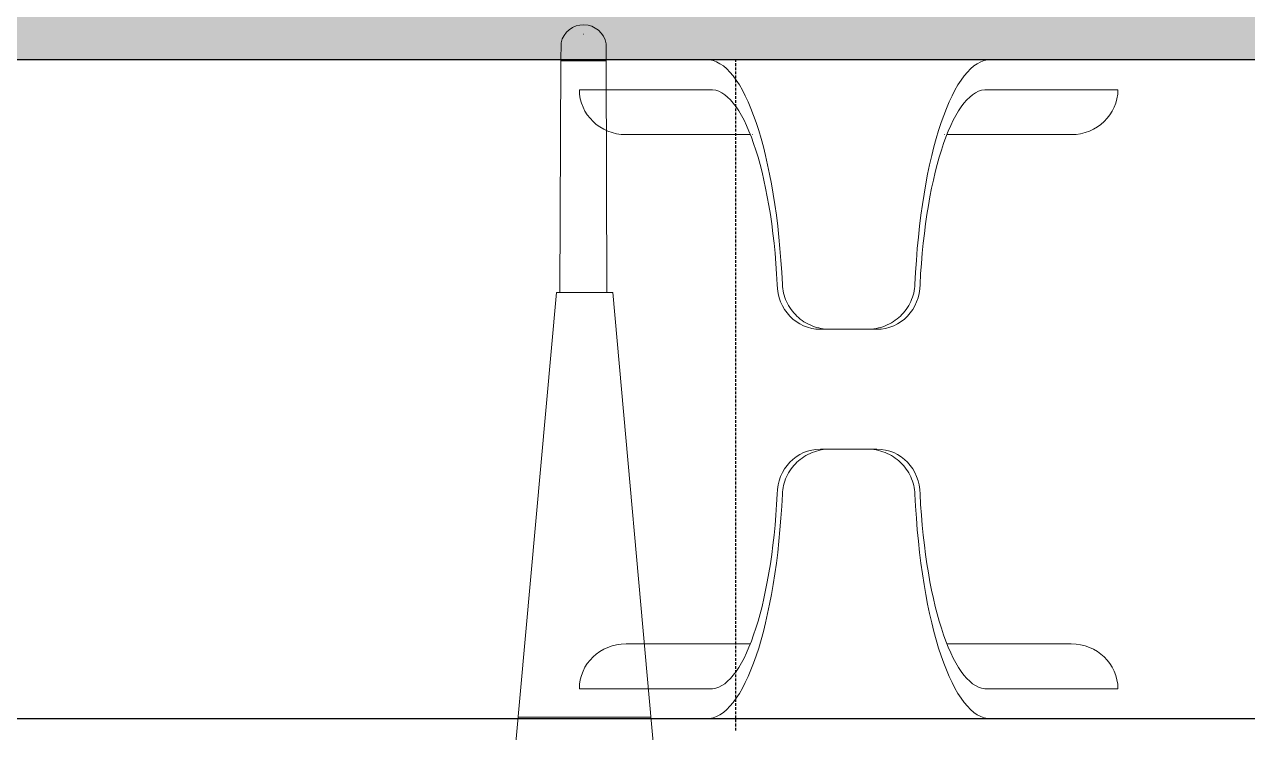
# Model space of a CAD drawing. Header units: millimetres. Extents: x -695119 to 412940, y -249585 to 622758.
# Drawn here: x -582128 to -580990, y 27199 to 27856 of the extents above; entities that cross this region are included whole.
import ezdxf

# ---------------------------------------------------------------- set-up
doc = ezdxf.new("R2010")
doc.units = ezdxf.units.MM
doc.linetypes.add('DASHED', pattern=[19.05, 12.7, -6.35])
doc.layers.add('(АР) Текст', color=7, linetype='Continuous', lineweight=25)
doc.layers.add('СОУЭ', color=116, linetype='DASHED', lineweight=30)

# ---------------------------------------------------------------- blocks, each defined once
blk = doc.blocks.new('Органайзер1U')
at = {"lineweight": 9}
for p, q in [((95.2, 439.64, 315.18), (-95.2, 439.64, 315.18)), ((-92.91, 419.65, 323.17), (-179.85, 419.65, 19.98)), ((179.85, 419.65, 19.98), (92.91, 419.65, 323.17)), ((-65.62, 389.68, 310.5), (-148.67, 389.68, 39.97)), ((65.62, 389.68, 310.5), (148.67, 389.68, 39.97)), ((18.87, 259.79, 472.66), (-18.87, 259.79, 472.66)), ((-18.87, 259.79, 472.66), (-12.45, 259.79, 495.04)), ((12.45, 259.79, 495.04), (18.87, 259.79, 472.66)), ((18.87, 179.85, 472.66), (-18.87, 179.85, 472.66)), ((-18.87, 179.85, 472.66), (-12.45, 179.85, 495.04)), ((12.45, 179.85, 495.04), (18.87, 179.85, 472.66)), ((-65.62, 49.96, 310.5), (-148.67, 49.96, 39.97)), ((65.62, 49.96, 310.5), (148.67, 49.96, 39.97)), ((-92.91, 19.98, 323.17), (-179.85, 19.98, 19.98)), ((179.85, 19.98, 19.98), (92.91, 19.98, 323.17))]:
    blk.add_line(p, q, dxfattribs=at)
at = {"lineweight": 30, "ltscale": 10}
for points in [[(-2403, 439.82), (2403, 439.82)], [(2403, -0.18), (-2403, -0.18)]]:
    blk.add_lwpolyline(points, dxfattribs=at)
at = {"lineweight": 9, "extrusion": (-0.275637, -3.86225e-05, -0.961262)}
blk.add_arc((-289.76, 148.38, -449.16), 29.98, 0.00835, 90.00772, dxfattribs=at)
at = {"lineweight": 9, "extrusion": (0.275637, -3.86225e-05, -0.961262)}
blk.add_arc((289.76, 148.38, -449.16), 29.98, 89.99228, 179.99165, dxfattribs=at)
at = {"lineweight": 9, "extrusion": (-0.275637, 3.86225e-05, -0.961262)}
blk.add_arc((-149.87, 148.44, -449.14), 29.98, 89.99228, 179.99165, dxfattribs=at)
at = {"lineweight": 9, "extrusion": (0.275637, 3.86225e-05, -0.961262)}
blk.add_arc((149.87, 148.44, -449.14), 29.98, 0.00835, 90.00772, dxfattribs=at)
at = {"lineweight": 9, "extrusion": (0.961262, -6.12038e-17, -0.275637)}
blk.add_ellipse((-94.7, 261.52, 316.93), major_axis=(51.08, 0, 178.12), ratio=0.961262, start_param=-1.580604, end_param=-0.159207, dxfattribs=at)
at = {"lineweight": 9, "extrusion": (0.961262, 6.12038e-17, 0.275637)}
for centre, major_axis, start_param, end_param in [((94.7, 261.52, 316.93), (-51.08, 0, 178.12), -1.580604, -0.159207), ((92.13, 262.23, 325.9), (-45.15, 0, 157.44), 4.69506, 6.107426)]:
    blk.add_ellipse(centre, major_axis=major_axis, ratio=0.961262, start_param=start_param, end_param=end_param, dxfattribs=at)
at = {"lineweight": 9, "extrusion": (-9.99013e-30, -1.95922e-16, -1)}
blk.add_ellipse((-148.67, 419.65, 39.97), major_axis=(-31.18, 0), ratio=0.961262, start_param=-1.570796, end_param=0, dxfattribs=at)
at = {"lineweight": 9, "extrusion": (-0.961262, 6.12038e-17, 0.275637)}
blk.add_ellipse((-92.13, 262.23, 325.9), major_axis=(45.15, 0, 157.44), ratio=0.961262, start_param=0.175759, end_param=1.588125, dxfattribs=at)
at = {"lineweight": 9}
for centre, major_axis in [((148.67, 419.65, 39.97), (31.18, 0)), ((-148.67, 19.98, 39.97), (-31.18, 0))]:
    blk.add_ellipse(centre, major_axis=major_axis, ratio=0.961262, start_param=-1.570796, end_param=0, dxfattribs=at)
at = {"lineweight": 9, "extrusion": (-0.961262, -6.12038e-17, 0.275637)}
blk.add_ellipse((-94.7, 178.11, 316.93), major_axis=(51.08, 0, 178.12), ratio=0.961262, start_param=-1.580604, end_param=-0.159207, dxfattribs=at)
at = {"lineweight": 9, "extrusion": (0.961262, 6.12038e-17, -0.275637)}
blk.add_ellipse((-92.13, 177.4, 325.9), major_axis=(45.15, 0, 157.44), ratio=0.961262, start_param=0.175759, end_param=1.588125, dxfattribs=at)
at = {"lineweight": 9, "extrusion": (-0.961262, 6.12038e-17, -0.275637)}
for centre, major_axis, start_param, end_param in [((94.7, 178.11, 316.93), (-51.08, 0, 178.12), -1.580604, -0.159207), ((92.13, 177.4, 325.9), (-45.15, 0, 157.44), 4.69506, 6.107426)]:
    blk.add_ellipse(centre, major_axis=major_axis, ratio=0.961262, start_param=start_param, end_param=end_param, dxfattribs=at)
at = {"lineweight": 9, "extrusion": (9.99013e-30, 1.95922e-16, -1)}
blk.add_ellipse((148.67, 19.98, 39.97), major_axis=(31.18, 0), ratio=0.961262, start_param=-1.570796, end_param=0, dxfattribs=at)
at = {"lineweight": 9}
for points in [[(-64.02, 389.68, 315.18), (-64.07, 389.68, 315.18), (-64.13, 389.68, 315.19), (-64.18, 389.68, 315.2)], [(-64.02, 389.68, 315.18), (-64.07, 389.68, 315.18), (-64.13, 389.68, 315.19), (-64.18, 389.68, 315.2)], [(64.18, 389.68, 315.2), (64.13, 389.68, 315.19), (64.07, 389.68, 315.18), (64.02, 389.68, 315.18)], [(64.18, 389.68, 315.2), (64.13, 389.68, 315.19), (64.07, 389.68, 315.18), (64.02, 389.68, 315.18)]]:
    blk.add_open_spline(points, degree=3, dxfattribs=at)
for points, knots in [([(-12.45, 259.79, 495.04), (-14.39, 259.79, 495.04), (-16.4, 259.96, 495.04), (-20.42, 260.72, 495.05), (-22.42, 261.29, 495.05), (-26.26, 262.82, 495.05), (-28.11, 263.77, 495.04), (-31.54, 265.97, 495), (-33.13, 267.23, 494.96), (-35.92, 269.89, 494.86), (-37.24, 271.38, 494.78), (-39.59, 274.65, 494.57), (-40.62, 276.41, 494.44), (-42.32, 280.11, 494.09), (-42.98, 282.03, 493.88), (-43.92, 285.92, 493.38), (-44.19, 287.87, 493.1), (-44.27, 289.76, 492.8)], [18.612291, 18.612291, 18.612291, 18.612291, 19.195929, 19.195929, 19.779566, 19.779566, 20.363204, 20.363204, 20.946842, 20.946842, 21.522754, 21.522754, 22.098666, 22.098666, 22.674578, 22.674578, 23.250457, 23.250457, 23.250457, 23.250457]), ([(44.27, 289.76, 492.8), (44.19, 287.88, 493.1), (43.92, 285.93, 493.38), (42.99, 282.07, 493.87), (42.33, 280.14, 494.08), (40.65, 276.46, 494.43), (39.62, 274.7, 494.57), (37.29, 271.45, 494.78), (35.98, 269.95, 494.85), (33.19, 267.28, 494.96), (31.61, 266.02, 495), (28.17, 263.8, 495.04), (26.31, 262.84, 495.05), (22.46, 261.3, 495.05), (20.45, 260.72, 495.05), (16.42, 259.97, 495.04), (14.4, 259.79, 495.04), (12.45, 259.79, 495.04)], [4.570415, 4.570415, 4.570415, 4.570415, 5.143883, 5.143883, 5.717385, 5.717385, 6.290887, 6.290887, 6.864388, 6.864388, 7.450436, 7.450436, 8.036484, 8.036484, 8.622531, 8.622531, 9.208579, 9.208579, 9.208579, 9.208579]), ([(-12.45, 179.85, 495.04), (-14.39, 179.85, 495.04), (-16.4, 179.67, 495.04), (-20.42, 178.92, 495.05), (-22.42, 178.34, 495.05), (-26.26, 176.82, 495.05), (-28.11, 175.87, 495.04), (-31.54, 173.66, 495), (-33.13, 172.41, 494.96), (-35.92, 169.75, 494.86), (-37.24, 168.25, 494.78), (-39.59, 164.99, 494.57), (-40.62, 163.22, 494.44), (-42.32, 159.53, 494.09), (-42.98, 157.6, 493.88), (-43.92, 153.72, 493.38), (-44.19, 151.77, 493.1), (-44.27, 149.87, 492.8)], [18.612291, 18.612291, 18.612291, 18.612291, 19.195929, 19.195929, 19.779566, 19.779566, 20.363204, 20.363204, 20.946842, 20.946842, 21.522754, 21.522754, 22.098666, 22.098666, 22.674578, 22.674578, 23.250457, 23.250457, 23.250457, 23.250457]), ([(44.27, 149.87, 492.8), (44.19, 151.76, 493.1), (43.92, 153.7, 493.38), (42.99, 157.57, 493.87), (42.33, 159.49, 494.08), (40.65, 163.17, 494.43), (39.62, 164.93, 494.57), (37.29, 168.19, 494.78), (35.98, 169.68, 494.85), (33.19, 172.35, 494.96), (31.61, 173.62, 495), (28.17, 175.84, 495.04), (26.31, 176.8, 495.05), (22.46, 178.33, 495.05), (20.45, 178.91, 495.05), (16.42, 179.67, 495.04), (14.4, 179.85, 495.04), (12.45, 179.85, 495.04)], [4.570415, 4.570415, 4.570415, 4.570415, 5.143883, 5.143883, 5.717385, 5.717385, 6.290887, 6.290887, 6.864388, 6.864388, 7.450436, 7.450436, 8.036484, 8.036484, 8.622531, 8.622531, 9.208579, 9.208579, 9.208579, 9.208579])]:
    blk.add_open_spline(points, degree=3, knots=knots, dxfattribs=at)
blk = doc.blocks.new('24_port')
at = {"ltscale": 10}
h = blk.add_hatch(color=256, dxfattribs=at)
h.set_gradient(color1=(230, 230, 230), color2=(232, 232, 232), rotation=45, one_color=1, tint=0.91, name='CYLINDER')
h.paths.add_polyline_path([(2223, 0), (2223, 440), (2112.46, 440), (2112.46, 385.78), (1977.99, 385.78), (1977.99, 440), (1934.62, 440), (1934.62, 385.78), (1800.15, 385.78), (1800.15, 440), (1756.78, 440), (1756.78, 385.78), (1622.31, 385.78), (1622.31, 440), (1578.94, 440), (1578.94, 385.78), (1444.47, 385.78), (1444.47, 440), (1401.1, 440), (1401.1, 385.78), (1266.63, 385.78), (1266.63, 440), (1223.26, 440), (1223.26, 385.78), (1088.79, 385.78), (1088.79, 440), (1045.42, 440), (1045.42, 385.78), (910.95, 385.78), (910.95, 440), (867.58, 440), (867.58, 385.78), (733.11, 385.78), (733.11, 440), (689.74, 440), (689.74, 385.78), (555.27, 385.78), (555.27, 440), (511.9, 440), (511.9, 385.78), (377.43, 385.78), (377.43, 440), (334.06, 440), (334.06, 385.78), (199.59, 385.78), (199.59, 440), (156.22, 440), (156.22, 385.78), (21.75, 385.78), (21.75, 440), (-21.62, 440), (-21.62, 385.78), (-156.09, 385.78), (-156.09, 440), (-199.46, 440), (-199.46, 385.78), (-333.93, 385.78), (-333.93, 440), (-377.3, 440), (-377.3, 385.78), (-511.77, 385.78), (-511.77, 440), (-555.14, 440), (-555.14, 385.78), (-689.61, 385.78), (-689.61, 440), (-732.98, 440), (-732.98, 385.78), (-867.45, 385.78), (-867.45, 440), (-910.82, 440), (-910.82, 385.78), (-1045.29, 385.78), (-1045.29, 440), (-1088.66, 440), (-1088.66, 385.78), (-1223.13, 385.78), (-1223.13, 440), (-1266.5, 440), (-1266.5, 385.78), (-1400.97, 385.78), (-1400.97, 440), (-1444.34, 440), (-1444.34, 385.78), (-1578.81, 385.78), (-1578.81, 440), (-1622.18, 440), (-1622.18, 385.78), (-1756.65, 385.78), (-1756.65, 440), (-1800.02, 440), (-1800.02, 385.78), (-1934.49, 385.78), (-1934.49, 440), (-1977.86, 440), (-1977.86, 385.78), (-2112.33, 385.78), (-2112.33, 440), (-2223, 440), (-2223, 0)])
h.paths.add_polyline_path([(-2167.67, 108.45), (-2167.67, 331.55), (2167.73, 331.55), (2167.73, 108.45)], flags=16)
h.paths.add_polyline_path([(-116.7, 162.67), (-116.7, 176.22), (-127.99, 176.22), (-127.99, 194.28), (-156.09, 194.28), (-156.09, 277.33), (-21.62, 277.33), (-21.62, 194.28), (-49.97, 194.28), (-49.97, 176.22), (-61.26, 176.22), (-61.26, 162.67)], flags=0)
h.paths.add_polyline_path([(-199.46, 194.28), (-227.81, 194.28), (-227.81, 176.22), (-239.1, 176.22), (-239.1, 162.67), (-294.55, 162.67), (-294.55, 176.22), (-305.83, 176.22), (-305.83, 194.28), (-333.93, 194.28), (-333.93, 277.33), (-199.46, 277.33)], flags=0)
h.paths.add_polyline_path([(21.75, 194.28), (21.75, 277.33), (156.22, 277.33), (156.22, 194.28), (127.87, 194.28), (127.87, 176.22), (116.58, 176.22), (116.58, 162.67), (61.14, 162.67), (61.14, 176.22), (49.85, 176.22), (49.85, 194.28)], flags=0)
h.paths.add_polyline_path([(-377.3, 194.28), (-405.65, 194.28), (-405.65, 176.22), (-416.94, 176.22), (-416.94, 162.67), (-472.39, 162.67), (-472.39, 176.22), (-483.67, 176.22), (-483.67, 194.28), (-511.77, 194.28), (-511.77, 277.33), (-377.3, 277.33)], flags=0)
h.paths.add_polyline_path([(199.59, 194.28), (199.59, 277.33), (334.06, 277.33), (334.06, 194.28), (305.71, 194.28), (305.71, 176.22), (294.42, 176.22), (294.42, 162.67), (238.98, 162.67), (238.98, 176.22), (227.69, 176.22), (227.69, 194.28)], flags=0)
h.paths.add_polyline_path([(-555.14, 194.28), (-583.49, 194.28), (-583.49, 176.22), (-594.78, 176.22), (-594.78, 162.67), (-650.23, 162.67), (-650.23, 176.22), (-661.51, 176.22), (-661.51, 194.28), (-689.61, 194.28), (-689.61, 277.33), (-555.14, 277.33)], flags=0)
h.paths.add_polyline_path([(377.43, 194.28), (377.43, 277.33), (511.9, 277.33), (511.9, 194.28), (483.55, 194.28), (483.55, 176.22), (472.26, 176.22), (472.26, 162.67), (416.82, 162.67), (416.82, 176.22), (405.53, 176.22), (405.53, 194.28)], flags=0)
h.paths.add_polyline_path([(-732.98, 194.28), (-761.33, 194.28), (-761.33, 176.22), (-772.62, 176.22), (-772.62, 162.67), (-828.07, 162.67), (-828.07, 176.22), (-839.36, 176.22), (-839.36, 194.28), (-867.45, 194.28), (-867.45, 277.33), (-732.98, 277.33)], flags=0)
h.paths.add_polyline_path([(555.27, 194.28), (555.27, 277.33), (689.74, 277.33), (689.74, 194.28), (661.39, 194.28), (661.39, 176.22), (650.1, 176.22), (650.1, 162.67), (594.66, 162.67), (594.66, 176.22), (583.37, 176.22), (583.37, 194.28)], flags=0)
h.paths.add_polyline_path([(-910.82, 194.28), (-939.17, 194.28), (-939.17, 176.22), (-950.46, 176.22), (-950.46, 162.67), (-1005.91, 162.67), (-1005.91, 176.22), (-1017.2, 176.22), (-1017.2, 194.28), (-1045.29, 194.28), (-1045.29, 277.33), (-910.82, 277.33)], flags=0)
h.paths.add_polyline_path([(733.11, 194.28), (733.11, 277.33), (867.58, 277.33), (867.58, 194.28), (839.23, 194.28), (839.23, 176.22), (827.94, 176.22), (827.94, 162.67), (772.5, 162.67), (772.5, 176.22), (761.21, 176.22), (761.21, 194.28)], flags=0)
h.paths.add_polyline_path([(-1088.66, 194.28), (-1117.01, 194.28), (-1117.01, 176.22), (-1128.3, 176.22), (-1128.3, 162.67), (-1183.75, 162.67), (-1183.75, 176.22), (-1195.04, 176.22), (-1195.04, 194.28), (-1223.13, 194.28), (-1223.13, 277.33), (-1088.66, 277.33)], flags=0)
h.paths.add_polyline_path([(910.95, 194.28), (910.95, 277.33), (1045.42, 277.33), (1045.42, 194.28), (1017.07, 194.28), (1017.07, 176.22), (1005.78, 176.22), (1005.78, 162.67), (950.34, 162.67), (950.34, 176.22), (939.05, 176.22), (939.05, 194.28)], flags=0)
h.paths.add_polyline_path([(-1266.5, 194.28), (-1294.85, 194.28), (-1294.85, 176.22), (-1306.14, 176.22), (-1306.14, 162.67), (-1361.59, 162.67), (-1361.59, 176.22), (-1372.88, 176.22), (-1372.88, 194.28), (-1400.97, 194.28), (-1400.97, 277.33), (-1266.5, 277.33)], flags=0)
h.paths.add_polyline_path([(1088.79, 194.28), (1088.79, 277.33), (1223.26, 277.33), (1223.26, 194.28), (1194.91, 194.28), (1194.91, 176.22), (1183.62, 176.22), (1183.62, 162.67), (1128.18, 162.67), (1128.18, 176.22), (1116.89, 176.22), (1116.89, 194.28)], flags=0)
h.paths.add_polyline_path([(-1444.34, 194.28), (-1472.69, 194.28), (-1472.69, 176.22), (-1483.98, 176.22), (-1483.98, 162.67), (-1539.43, 162.67), (-1539.43, 176.22), (-1550.72, 176.22), (-1550.72, 194.28), (-1578.81, 194.28), (-1578.81, 277.33), (-1444.34, 277.33)], flags=0)
h.paths.add_polyline_path([(1266.63, 194.28), (1266.63, 277.33), (1401.1, 277.33), (1401.1, 194.28), (1372.75, 194.28), (1372.75, 176.22), (1361.46, 176.22), (1361.46, 162.67), (1306.02, 162.67), (1306.02, 176.22), (1294.73, 176.22), (1294.73, 194.28)], flags=0)
h.paths.add_polyline_path([(-1622.18, 194.28), (-1650.53, 194.28), (-1650.53, 176.22), (-1661.82, 176.22), (-1661.82, 162.67), (-1717.27, 162.67), (-1717.27, 176.22), (-1728.56, 176.22), (-1728.56, 194.28), (-1756.65, 194.28), (-1756.65, 277.33), (-1622.18, 277.33)], flags=0)
h.paths.add_polyline_path([(1444.47, 194.28), (1444.47, 277.33), (1578.94, 277.33), (1578.94, 194.28), (1550.59, 194.28), (1550.59, 176.22), (1539.3, 176.22), (1539.3, 162.67), (1483.86, 162.67), (1483.86, 176.22), (1472.57, 176.22), (1472.57, 194.28)], flags=0)
h.paths.add_polyline_path([(-1800.02, 194.28), (-1828.37, 194.28), (-1828.37, 176.22), (-1839.66, 176.22), (-1839.66, 162.67), (-1895.11, 162.67), (-1895.11, 176.22), (-1906.4, 176.22), (-1906.4, 194.28), (-1934.49, 194.28), (-1934.49, 277.33), (-1800.02, 277.33)], flags=0)
h.paths.add_polyline_path([(1622.31, 194.28), (1622.31, 277.33), (1756.78, 277.33), (1756.78, 194.28), (1728.43, 194.28), (1728.43, 176.22), (1717.14, 176.22), (1717.14, 162.67), (1661.7, 162.67), (1661.7, 176.22), (1650.41, 176.22), (1650.41, 194.28)], flags=0)
h.paths.add_polyline_path([(-1977.86, 194.28), (-2006.21, 194.28), (-2006.21, 176.22), (-2017.5, 176.22), (-2017.5, 162.67), (-2072.95, 162.67), (-2072.95, 176.22), (-2084.24, 176.22), (-2084.24, 194.28), (-2112.33, 194.28), (-2112.33, 277.33), (-1977.86, 277.33)], flags=0)
h.paths.add_polyline_path([(1800.15, 194.28), (1800.15, 277.33), (1934.62, 277.33), (1934.62, 194.28), (1906.27, 194.28), (1906.27, 176.22), (1894.98, 176.22), (1894.98, 162.67), (1839.54, 162.67), (1839.54, 176.22), (1828.25, 176.22), (1828.25, 194.28)], flags=0)
h.paths.add_polyline_path([(1977.99, 194.28), (1977.99, 277.33), (2112.46, 277.33), (2112.46, 194.28), (2084.11, 194.28), (2084.11, 176.22), (2072.82, 176.22), (2072.82, 162.67), (2017.38, 162.67), (2017.38, 176.22), (2006.09, 176.22), (2006.09, 194.28)], flags=0)
at = {"lineweight": 30}
blk.add_lwpolyline([(2403, 0), (-2403, 0)], dxfattribs=at)
blk = doc.blocks.new('Комм')
at = {"color": 18, "lineweight": 15, "true_color": 0x000000}
for points in [[(247007.9, 139989.2), (247008.2, 139989.2)], [(246987.1, 139964.3), (246987.2, 139981.2)], [(247029.1, 139964.3), (247029.2, 139980.4)], [(246986.2, 139749.1), (246987.1, 139964.3), (247018.1, 139964.3)], [(247029.7, 139749.1), (247029.1, 139964.3), (246998.1, 139964.3)], [(246944.5, 139324.5), (246982.9, 139749.1), (247035.3, 139749.1)], [(247073.6, 139324.5), (247035.3, 139749.1), (246982.9, 139749.1)], [(246947.2, 139354.6), (247070.9, 139354.6)]]:
    blk.add_lwpolyline(points, dxfattribs=at)
blk.add_arc((247008.1, 139976.5), 21.4, 10.241, 167.3391, dxfattribs=at)

msp = doc.modelspace()

# ---------------------------------------------------------------- linework, layer by layer
at = {"layer": 'СОУЭ', "color": 6, "ltscale": 0.2}
msp.add_lwpolyline([(-581466.3, 27200.53), (-581466.3, 27823.844)], dxfattribs=at)

# ---------------------------------------------------------------- block references
at = {"layer": '(АР) Текст', "color": 7, "lineweight": 15, "xscale": 1.392289720480715, "yscale": 1.392289720480715, "zscale": 1.392289720480715}
for name, p in [('24_port', (-581352.581, 27823.591)), ('Органайзер1U', (-581361.368, 27211.491))]:
    msp.add_blockref(name, p, dxfattribs=at)
at = {"color": 0, "lineweight": 15}
msp.add_blockref('Комм', (-828616.006, -112141.837), dxfattribs=at)

doc.saveas('drawing.dxf')
